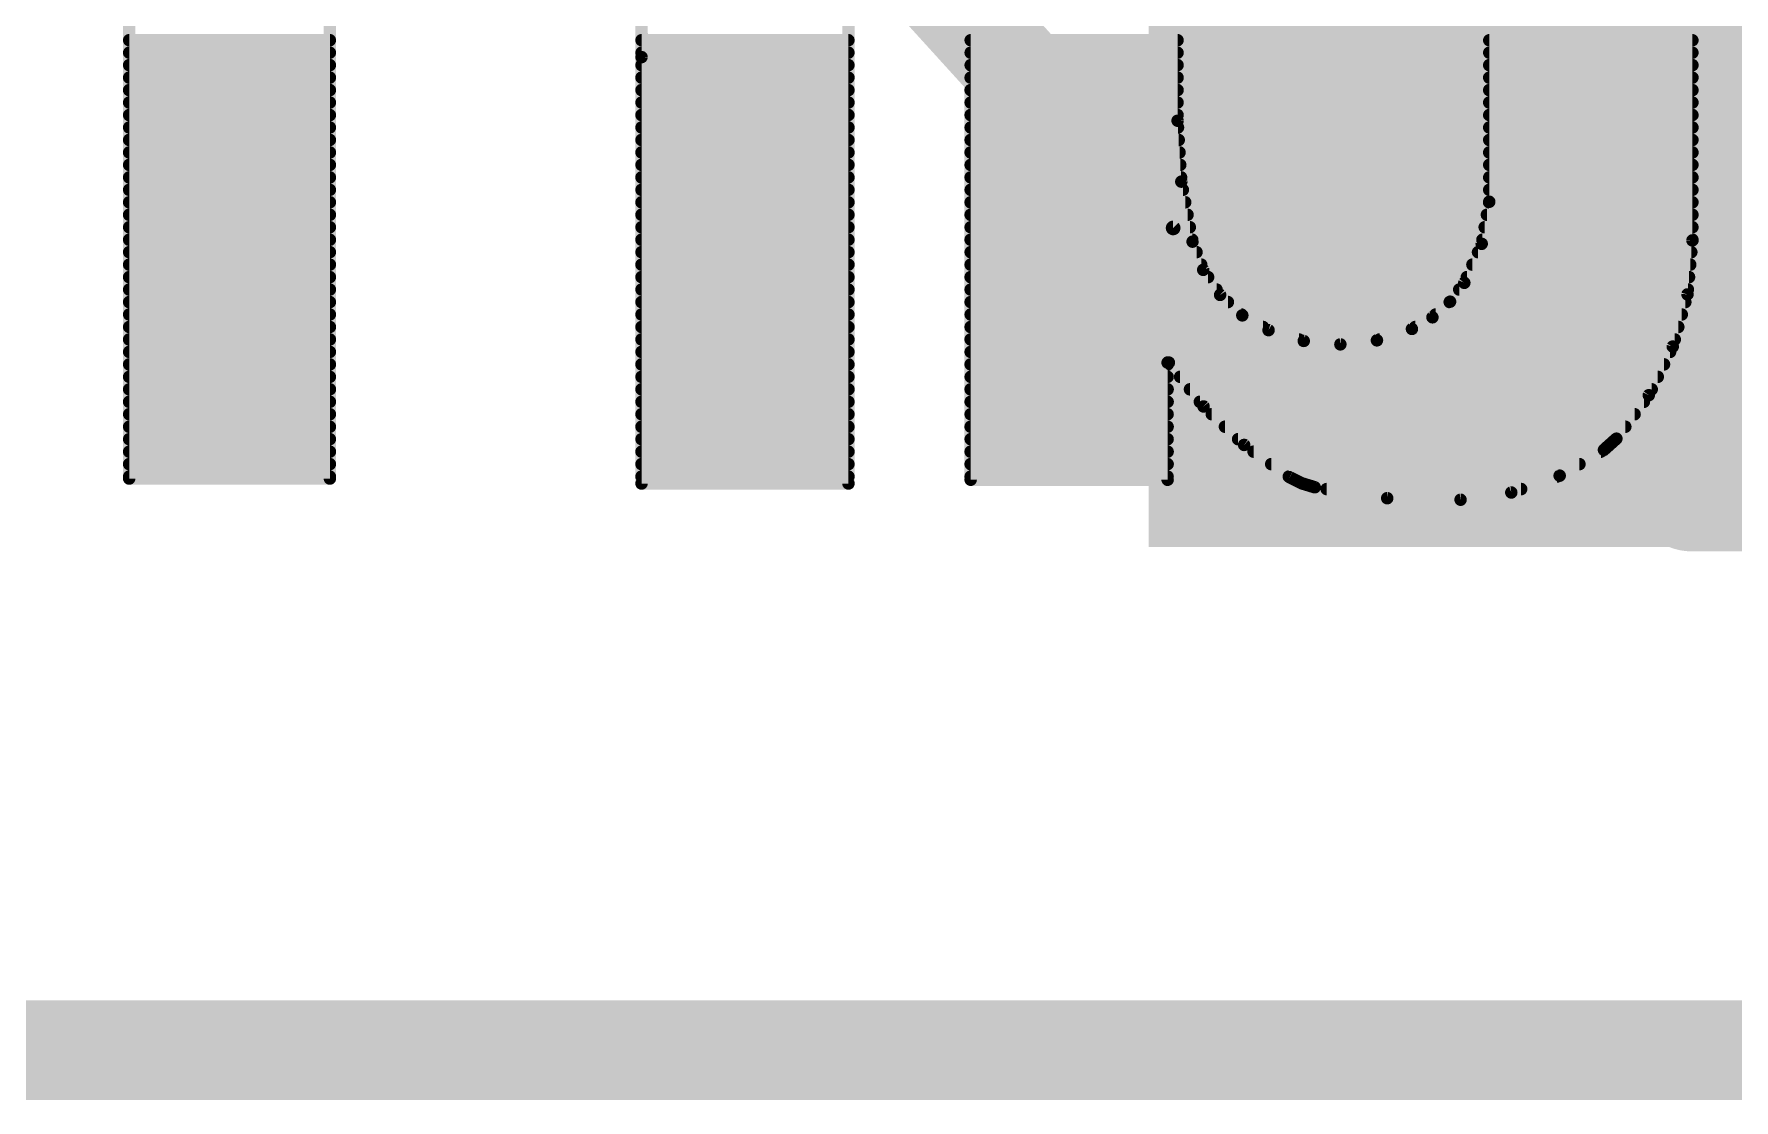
# Model space of a CAD drawing. Extents: x -0.1 to 26.8, y -8.9 to 12.8.
# Drawn here: x 6.985 to 10.449, y -0.102 to 2.07 of the extents above; entities that cross this region are included whole.
import ezdxf

# ---------------------------------------------------------------- set-up
doc = ezdxf.new("R2010")
doc.units = 0
for name, color, linetype in [('1', 12, 'CONTINUOUS'), ('16', 132, 'CONTINUOUS'), ('20', 53, 'CONTINUOUS'), ('21', 41, 'CONTINUOUS'), ('22', 40, 'CONTINUOUS'), ('51', 53, 'CONTINUOUS')]:
    doc.layers.add(name, color=color, linetype=linetype)

# ---------------------------------------------------------------- blocks, each defined once
blk = doc.blocks.new('RECT')
blk.add_solid([(-0.5, -0.5), (0.5, -0.5), (-0.5, 0.5), (0.5, 0.5)])

msp = doc.modelspace()

# ---------------------------------------------------------------- linework, layer by layer
at = {"layer": '1', "const_width": 0.254}
for points in [[(10.3632, 2.2352), (10.3632, 1.143)], [(10.3632, 1.143), (11.7602, 1.143)]]:
    msp.add_lwpolyline(points, dxfattribs=at)
at = {"layer": '1', "const_width": 0.127}
for points in [[(10.3632, 1.2065, 1), (10.3632, 1.0795)], [(10.2997, 1.143, 1), (10.4267, 1.143)]]:
    msp.add_lwpolyline(points, format="xyb", dxfattribs=at)
at = {"layer": '16', "const_width": 0.2032}
msp.add_lwpolyline([(0, 0), (26.67, 0)], dxfattribs=at)
at = {"layer": '20', "const_width": 0.2032}
msp.add_lwpolyline([(0, 0), (26.67, 0)], dxfattribs=at)
at = {"layer": '21', "const_width": 0.2032}
msp.add_lwpolyline([(8.5321, 2.4967), (9.006, 1.975)], dxfattribs=at)
at = {"layer": '21', "const_width": 0.1016}
msp.add_lwpolyline([(8.9684, 1.9408, 1), (9.0436, 2.0092)], format="xyb", dxfattribs=at)
at = {"layer": '22', "const_width": 0.0254}
for points in [[(8.6444, 1.1543), (8.6444, 2.7265)], [(8.6444, 1.1543), (8.6444, 2.7265)], [(8.8934, 1.1619), (8.8934, 2.724)], [(9.315, 2.724), (9.315, 1.8934)], [(9.95, 1.7283), (9.95, 2.7291)], [(10.364, 2.7291), (10.364, 1.6496)], [(7.1789, 2.2185), (7.1789, 1.1644)], [(7.1789, 2.2185), (7.1789, 1.1644)], [(7.5878, 1.1644), (7.5878, 2.1296)], [(7.5878, 1.1644), (7.5878, 2.1296)], [(8.2228, 2.0915), (8.2228, 1.1543)], [(7.1789, 2.0574), (7.5878, 2.0574)], [(7.1789, 2.032), (7.5878, 2.032)], [(8.2228, 2.0574), (8.6444, 2.0574)], [(8.2228, 2.032), (8.6444, 2.032)], [(8.8934, 2.0574), (9.315, 2.0574)], [(8.8934, 2.032), (9.315, 2.032)], [(9.95, 2.0574), (10.364, 2.0574)], [(9.95, 2.032), (10.364, 2.032)], [(7.1789, 2.0066), (7.5878, 2.0066)], [(8.2228, 2.023), (8.2228, 1.1543)], [(8.2228, 2.0066), (8.6444, 2.0066)], [(8.8934, 2.0066), (9.315, 2.0066)], [(9.95, 2.0066), (10.364, 2.0066)], [(7.1789, 1.9812), (7.5878, 1.9812)], [(8.2228, 1.9812), (8.6444, 1.9812)], [(8.8934, 1.9812), (9.315, 1.9812)], [(9.95, 1.9812), (10.364, 1.9812)], [(7.1789, 1.9558), (7.5878, 1.9558)], [(7.1789, 1.9304), (7.5878, 1.9304)], [(8.2228, 1.9558), (8.6444, 1.9558)], [(8.2228, 1.9304), (8.6444, 1.9304)], [(8.8934, 1.9558), (9.315, 1.9558)], [(8.8934, 1.9304), (9.315, 1.9304)], [(9.95, 1.9558), (10.364, 1.9558)], [(9.95, 1.9304), (10.364, 1.9304)], [(7.1789, 1.905), (7.5878, 1.905)], [(8.2228, 1.905), (8.6444, 1.905)], [(8.8934, 1.905), (9.315, 1.905)], [(9.315, 1.8934), (9.3227, 1.7693)], [(9.95, 1.905), (10.364, 1.905)], [(7.1789, 1.8796), (7.5878, 1.8796)], [(8.2228, 1.8796), (8.6444, 1.8796)], [(8.8934, 1.8796), (9.3159, 1.8796)], [(9.95, 1.8796), (10.364, 1.8796)], [(7.1789, 1.8542), (7.5878, 1.8542)], [(7.1789, 1.8288), (7.5878, 1.8288)], [(8.2228, 1.8542), (8.6444, 1.8542)], [(8.2228, 1.8288), (8.6444, 1.8288)], [(8.8934, 1.8542), (9.3174, 1.8542)], [(8.8934, 1.8288), (9.319, 1.8288)], [(9.95, 1.8542), (10.364, 1.8542)], [(9.95, 1.8288), (10.364, 1.8288)], [(7.1789, 1.8034), (7.5878, 1.8034)], [(8.2228, 1.8034), (8.6444, 1.8034)], [(8.8934, 1.8034), (9.3205, 1.8034)], [(9.95, 1.8034), (10.364, 1.8034)], [(7.1789, 1.778), (7.5878, 1.778)], [(8.2228, 1.778), (8.6444, 1.778)], [(8.8934, 1.778), (9.3221, 1.778)], [(9.3227, 1.7693), (9.3455, 1.647)], [(9.95, 1.778), (10.364, 1.778)], [(7.1789, 1.7526), (7.5878, 1.7526)], [(7.1789, 1.7272), (7.5878, 1.7272)], [(8.2228, 1.7526), (8.6444, 1.7526)], [(8.2228, 1.7272), (8.6444, 1.7272)], [(8.8934, 1.7526), (9.3258, 1.7526)], [(8.8934, 1.7272), (9.3305, 1.7272)], [(9.9347, 1.6426), (9.95, 1.7283)], [(9.9498, 1.7272), (10.364, 1.7272)], [(9.95, 1.7526), (10.364, 1.7526)], [(7.1789, 1.7018), (7.5878, 1.7018)], [(8.2228, 1.7018), (8.6444, 1.7018)], [(8.8934, 1.7018), (9.3353, 1.7018)], [(9.9453, 1.7018), (10.364, 1.7018)], [(7.1789, 1.6764), (7.5878, 1.6764)], [(7.1789, 1.651), (7.5878, 1.651)], [(8.2228, 1.6764), (8.6444, 1.6764)], [(8.2228, 1.651), (8.6444, 1.651)], [(8.8934, 1.6764), (9.34, 1.6764)], [(8.8934, 1.651), (9.3448, 1.651)], [(9.9362, 1.651), (10.364, 1.651)], [(9.9407, 1.6764), (10.364, 1.6764)], [(7.1789, 1.6256), (7.5878, 1.6256)], [(8.2228, 1.6256), (8.6444, 1.6256)], [(8.8934, 1.6256), (9.3536, 1.6256)], [(9.3455, 1.647), (9.3673, 1.5895)], [(9.8992, 1.5632), (9.9347, 1.6426)], [(9.9271, 1.6256), (10.3618, 1.6256)], [(10.364, 1.6496), (10.3539, 1.5396)], [(7.1789, 1.6002), (7.5878, 1.6002)], [(8.2228, 1.6002), (8.6444, 1.6002)], [(8.8934, 1.6002), (9.3632, 1.6002)], [(9.3673, 1.5895), (9.4017, 1.5386)], [(9.9157, 1.6002), (10.3595, 1.6002)], [(7.1789, 1.5748), (7.5878, 1.5748)], [(7.1789, 1.5494), (7.5878, 1.5494)], [(8.2228, 1.5748), (8.6444, 1.5748)], [(8.2228, 1.5494), (8.6444, 1.5494)], [(8.8934, 1.5748), (9.3772, 1.5748)], [(8.8934, 1.5494), (9.3944, 1.5494)], [(9.8703, 1.5248), (9.8992, 1.5632)], [(9.8888, 1.5494), (10.3548, 1.5494)], [(9.9044, 1.5748), (10.3571, 1.5748)], [(7.1789, 1.524), (7.5878, 1.524)], [(8.2228, 1.524), (8.6444, 1.524)], [(8.8934, 1.524), (9.4175, 1.524)], [(9.4017, 1.5386), (9.4469, 1.4969)], [(9.8343, 1.493), (9.8703, 1.5248)], [(9.8695, 1.524), (10.3495, 1.524)], [(10.3539, 1.5396), (10.3239, 1.4333)], [(7.1789, 1.4986), (7.5878, 1.4986)], [(8.2228, 1.4986), (8.6444, 1.4986)], [(8.8934, 1.4986), (9.445, 1.4986)], [(9.4469, 1.4969), (9.5004, 1.4667)], [(9.7925, 1.4692), (9.8343, 1.493)], [(9.8407, 1.4986), (10.3423, 1.4986)], [(7.1789, 1.4732), (7.5878, 1.4732)], [(7.1789, 1.4478), (7.5878, 1.4478)], [(8.2228, 1.4732), (8.6444, 1.4732)], [(8.2228, 1.4478), (8.6444, 1.4478)], [(8.8934, 1.4732), (9.4889, 1.4732)], [(8.8934, 1.4478), (9.5622, 1.4478)], [(9.5004, 1.4667), (9.5721, 1.4448)], [(9.5721, 1.4448), (9.6467, 1.4378)], [(9.6467, 1.4378), (9.7212, 1.4461)], [(9.7212, 1.4461), (9.7925, 1.4692)], [(9.7266, 1.4478), (10.328, 1.4478)], [(9.7995, 1.4732), (10.3352, 1.4732)], [(7.1789, 1.4224), (7.5878, 1.4224)], [(8.2228, 1.4224), (8.6444, 1.4224)], [(8.8934, 1.4224), (10.3186, 1.4224)], [(10.3239, 1.4333), (10.2751, 1.3342)], [(7.1789, 1.397), (7.5878, 1.397)], [(8.2228, 1.397), (8.6444, 1.397)], [(8.8934, 1.397), (9.2947, 1.397)], [(9.2972, 1.4007), (9.2947, 1.4007)], [(9.2947, 1.4007), (9.2947, 1.1619)], [(9.3679, 1.3113), (9.2972, 1.4007)], [(9.3001, 1.397), (10.3061, 1.397)], [(7.1789, 1.3716), (7.5878, 1.3716)], [(7.1789, 1.3462), (7.5878, 1.3462)], [(8.2228, 1.3716), (8.6444, 1.3716)], [(8.2228, 1.3462), (8.6444, 1.3462)], [(8.8934, 1.3716), (9.2947, 1.3716)], [(8.8934, 1.3462), (9.2947, 1.3462)], [(9.3202, 1.3716), (10.2935, 1.3716)], [(9.3403, 1.3462), (10.281, 1.3462)], [(7.1789, 1.3208), (7.5878, 1.3208)], [(8.2228, 1.3208), (8.6444, 1.3208)], [(8.8934, 1.3208), (9.2947, 1.3208)], [(9.3604, 1.3208), (10.2651, 1.3208)], [(9.4506, 1.2329), (9.3679, 1.3113)], [(10.2751, 1.3342), (10.2091, 1.2457)], [(7.1789, 1.2954), (7.5878, 1.2954)], [(7.1789, 1.27), (7.5878, 1.27)], [(8.2228, 1.2954), (8.6444, 1.2954)], [(8.2228, 1.27), (8.6444, 1.27)], [(8.8934, 1.2954), (9.2947, 1.2954)], [(8.8934, 1.27), (9.2947, 1.27)], [(9.3847, 1.2954), (10.2462, 1.2954)], [(9.4115, 1.27), (10.2272, 1.27)], [(7.1789, 1.2446), (7.5878, 1.2446)], [(8.2228, 1.2446), (8.6444, 1.2446)], [(8.8934, 1.2446), (9.2947, 1.2446)], [(9.4383, 1.2446), (10.2079, 1.2446)], [(10.2091, 1.2457), (10.1837, 1.2229)], [(7.1789, 1.2192), (7.5878, 1.2192)], [(8.2228, 1.2192), (8.6444, 1.2192)], [(8.8934, 1.2192), (9.2947, 1.2192)], [(9.5436, 1.167), (9.4506, 1.2329)], [(9.4699, 1.2192), (10.1774, 1.2192)], [(10.1837, 1.2229), (10.0935, 1.1703)], [(7.1789, 1.1938), (7.5878, 1.1938)], [(7.1789, 1.1684), (7.5878, 1.1684)], [(8.2228, 1.1938), (8.6444, 1.1938)], [(8.2228, 1.1684), (8.6444, 1.1684)], [(8.8934, 1.1938), (9.2947, 1.1938)], [(8.8934, 1.1684), (9.2947, 1.1684)], [(9.5058, 1.1938), (10.1338, 1.1938)], [(9.5416, 1.1684), (10.088, 1.1684)], [(9.5682, 1.1547), (9.5436, 1.167)], [(10.0935, 1.1703), (9.9949, 1.136)], [(7.1789, 1.1644), (7.5878, 1.1644)], [(7.1789, 1.1644), (7.5878, 1.1644)], [(8.2228, 1.1543), (8.6444, 1.1543)], [(8.2228, 1.1543), (8.6444, 1.1543)], [(9.2947, 1.1619), (8.8934, 1.1619)], [(9.5944, 1.1467), (9.5682, 1.1547)], [(9.7422, 1.1243), (9.5944, 1.1467)], [(9.6188, 1.143), (10.015, 1.143)], [(9.9949, 1.136), (9.8916, 1.1213)], [(9.8916, 1.1213), (9.7422, 1.1243)]]:
    msp.add_lwpolyline(points, dxfattribs=at)
at = {"layer": '22'}
for points, const_width in [([(8.2228, 2.023, 0.0064), (8.2228, 2.0915)], 0.0254), ([(7.1789, 2.0637, 1), (7.1789, 2.0511)], 0.0127), ([(7.1789, 2.0383, 1), (7.1789, 2.0257)], 0.0127), ([(7.5878, 2.0511, 1), (7.5878, 2.0637)], 0.0127), ([(7.5878, 2.0257, 1), (7.5878, 2.0383)], 0.0127), ([(8.2228, 2.0637, 1), (8.2228, 2.0511)], 0.0127), ([(8.2228, 2.0383, 1), (8.2228, 2.0257)], 0.0127), ([(8.6444, 2.0511, 1), (8.6444, 2.0637)], 0.0127), ([(8.6444, 2.0257, 1), (8.6444, 2.0383)], 0.0127), ([(8.8934, 2.0637, 1), (8.8934, 2.0511)], 0.0127), ([(8.8934, 2.0383, 1), (8.8934, 2.0257)], 0.0127), ([(9.315, 2.0511, 1), (9.315, 2.0637)], 0.0127), ([(9.315, 2.0257, 1), (9.315, 2.0383)], 0.0127), ([(9.95, 2.0637, 1), (9.95, 2.0511)], 0.0127), ([(9.95, 2.0383, 1), (9.95, 2.0257)], 0.0127), ([(10.364, 2.0511, 1), (10.364, 2.0637)], 0.0127), ([(10.364, 2.0257, 1), (10.364, 2.0383)], 0.0127), ([(7.1789, 2.013, 1), (7.1789, 2.0003)], 0.0127), ([(7.5878, 2.0003, 1), (7.5878, 2.013)], 0.0127), ([(8.2165, 2.0231, 1), (8.2291, 2.0229)], 0.0127), ([(8.2228, 2.013, 1), (8.2228, 2.0003)], 0.0127), ([(8.2292, 2.023, 1), (8.2165, 2.023)], 0.0127), ([(8.6444, 2.0003, 1), (8.6444, 2.013)], 0.0127), ([(8.8934, 2.013, 1), (8.8934, 2.0003)], 0.0127), ([(9.315, 2.0003, 1), (9.315, 2.013)], 0.0127), ([(9.95, 2.013, 1), (9.95, 2.0003)], 0.0127), ([(10.364, 2.0003, 1), (10.364, 2.013)], 0.0127), ([(7.1789, 1.9876, 1), (7.1789, 1.9748)], 0.0127), ([(7.5878, 1.9748, 1), (7.5878, 1.9876)], 0.0127), ([(8.2228, 1.9876, 1), (8.2228, 1.9748)], 0.0127), ([(8.6444, 1.9748, 1), (8.6444, 1.9876)], 0.0127), ([(8.8934, 1.9876, 1), (8.8934, 1.9748)], 0.0127), ([(9.315, 1.9748, 1), (9.315, 1.9876)], 0.0127), ([(9.95, 1.9876, 1), (9.95, 1.9748)], 0.0127), ([(10.364, 1.9748, 1), (10.364, 1.9876)], 0.0127), ([(7.1789, 1.9622, 1), (7.1789, 1.9494)], 0.0127), ([(7.1789, 1.9368, 1), (7.1789, 1.9241)], 0.0127), ([(7.5878, 1.9494, 1), (7.5878, 1.9622)], 0.0127), ([(7.5878, 1.9241, 1), (7.5878, 1.9368)], 0.0127), ([(8.2228, 1.9622, 1), (8.2228, 1.9494)], 0.0127), ([(8.2228, 1.9368, 1), (8.2228, 1.9241)], 0.0127), ([(8.6444, 1.9494, 1), (8.6444, 1.9622)], 0.0127), ([(8.6444, 1.9241, 1), (8.6444, 1.9368)], 0.0127), ([(8.8934, 1.9622, 1), (8.8934, 1.9494)], 0.0127), ([(8.8934, 1.9368, 1), (8.8934, 1.9241)], 0.0127), ([(9.315, 1.9494, 1), (9.315, 1.9622)], 0.0127), ([(9.315, 1.9241, 1), (9.315, 1.9368)], 0.0127), ([(9.95, 1.9622, 1), (9.95, 1.9494)], 0.0127), ([(9.95, 1.9368, 1), (9.95, 1.9241)], 0.0127), ([(10.364, 1.9494, 1), (10.364, 1.9622)], 0.0127), ([(10.364, 1.9241, 1), (10.364, 1.9368)], 0.0127), ([(7.1789, 1.9114, 1), (7.1789, 1.8986)], 0.0127), ([(7.5878, 1.8986, 1), (7.5878, 1.9114)], 0.0127), ([(8.2228, 1.9114, 1), (8.2228, 1.8986)], 0.0127), ([(8.6444, 1.8986, 1), (8.6444, 1.9114)], 0.0127), ([(8.8934, 1.9114, 1), (8.8934, 1.8986)], 0.0127), ([(9.3213, 1.8938, 1), (9.3087, 1.893)], 0.0127), ([(9.315, 1.8986, 1), (9.315, 1.9114)], 0.0127), ([(9.95, 1.9114, 1), (9.95, 1.8986)], 0.0127), ([(10.364, 1.8986, 1), (10.364, 1.9114)], 0.0127), ([(7.1789, 1.886, 1), (7.1789, 1.8733)], 0.0127), ([(7.5878, 1.8733, 1), (7.5878, 1.886)], 0.0127), ([(8.2228, 1.886, 1), (8.2228, 1.8733)], 0.0127), ([(8.6444, 1.8733, 1), (8.6444, 1.886)], 0.0127), ([(8.8934, 1.886, 1), (8.8934, 1.8733)], 0.0127), ([(9.3087, 1.8934, 1), (9.3214, 1.8934)], 0.0127), ([(9.3159, 1.8733, 1), (9.3159, 1.886)], 0.0127), ([(9.95, 1.886, 1), (9.95, 1.8733)], 0.0127), ([(10.364, 1.8733, 1), (10.364, 1.886)], 0.0127), ([(7.1789, 1.8606, 1), (7.1789, 1.8478)], 0.0127), ([(7.1789, 1.8352, 1), (7.1789, 1.8224)], 0.0127), ([(7.5878, 1.8478, 1), (7.5878, 1.8606)], 0.0127), ([(7.5878, 1.8224, 1), (7.5878, 1.8352)], 0.0127), ([(8.2228, 1.8606, 1), (8.2228, 1.8478)], 0.0127), ([(8.2228, 1.8352, 1), (8.2228, 1.8224)], 0.0127), ([(8.6444, 1.8478, 1), (8.6444, 1.8606)], 0.0127), ([(8.6444, 1.8224, 1), (8.6444, 1.8352)], 0.0127), ([(8.8934, 1.8606, 1), (8.8934, 1.8478)], 0.0127), ([(8.8934, 1.8352, 1), (8.8934, 1.8224)], 0.0127), ([(9.3174, 1.8478, 1), (9.3174, 1.8606)], 0.0127), ([(9.319, 1.8224, 1), (9.319, 1.8352)], 0.0127), ([(9.95, 1.8606, 1), (9.95, 1.8478)], 0.0127), ([(9.95, 1.8352, 1), (9.95, 1.8224)], 0.0127), ([(10.364, 1.8478, 1), (10.364, 1.8606)], 0.0127), ([(10.364, 1.8224, 1), (10.364, 1.8352)], 0.0127), ([(7.1789, 1.8098, 1), (7.1789, 1.7971)], 0.0127), ([(7.5878, 1.7971, 1), (7.5878, 1.8098)], 0.0127), ([(8.2228, 1.8098, 1), (8.2228, 1.7971)], 0.0127), ([(8.6444, 1.7971, 1), (8.6444, 1.8098)], 0.0127), ([(8.8934, 1.8098, 1), (8.8934, 1.7971)], 0.0127), ([(9.3205, 1.7971, 1), (9.3205, 1.8098)], 0.0127), ([(9.95, 1.8098, 1), (9.95, 1.7971)], 0.0127), ([(10.364, 1.7971, 1), (10.364, 1.8098)], 0.0127), ([(7.1789, 1.7844, 1), (7.1789, 1.7716)], 0.0127), ([(7.5878, 1.7716, 1), (7.5878, 1.7844)], 0.0127), ([(8.2228, 1.7844, 1), (8.2228, 1.7716)], 0.0127), ([(8.6444, 1.7716, 1), (8.6444, 1.7844)], 0.0127), ([(8.8934, 1.7844, 1), (8.8934, 1.7716)], 0.0127), ([(9.3289, 1.7704, 1), (9.3164, 1.7681)], 0.0127), ([(9.3163, 1.7689, 1), (9.329, 1.7697)], 0.0127), ([(9.3221, 1.7716, 1), (9.3221, 1.7844)], 0.0127), ([(9.95, 1.7844, 1), (9.95, 1.7716)], 0.0127), ([(10.364, 1.7716, 1), (10.364, 1.7844)], 0.0127), ([(7.1789, 1.7336, 1), (7.1789, 1.7208)], 0.0127), ([(7.1789, 1.759, 1), (7.1789, 1.7463)], 0.0127), ([(7.5878, 1.7463, 1), (7.5878, 1.759)], 0.0127), ([(7.5878, 1.7208, 1), (7.5878, 1.7336)], 0.0127), ([(8.2228, 1.759, 1), (8.2228, 1.7463)], 0.0127), ([(8.2228, 1.7336, 1), (8.2228, 1.7208)], 0.0127), ([(8.6444, 1.7463, 1), (8.6444, 1.759)], 0.0127), ([(8.6444, 1.7208, 1), (8.6444, 1.7336)], 0.0127), ([(8.8934, 1.759, 1), (8.8934, 1.7463)], 0.0127), ([(8.8934, 1.7336, 1), (8.8934, 1.7208)], 0.0127), ([(9.3258, 1.7463, 1), (9.3258, 1.759)], 0.0127), ([(9.3305, 1.7208, 1), (9.3305, 1.7336)], 0.0127), ([(9.9498, 1.7336, 1), (9.9498, 1.7208)], 0.0127), ([(9.95, 1.759, 1), (9.95, 1.7463)], 0.0127), ([(9.9563, 1.7272, 1), (9.9437, 1.7294)], 0.0127), ([(9.9437, 1.7283, 1), (9.9564, 1.7283)], 0.0127), ([(10.364, 1.7463, 1), (10.364, 1.759)], 0.0127), ([(10.364, 1.7208, 1), (10.364, 1.7336)], 0.0127), ([(7.1789, 1.7082, 1), (7.1789, 1.6954)], 0.0127), ([(7.5878, 1.6954, 1), (7.5878, 1.7082)], 0.0127), ([(8.2228, 1.7082, 1), (8.2228, 1.6954)], 0.0127), ([(8.6444, 1.6954, 1), (8.6444, 1.7082)], 0.0127), ([(8.8934, 1.7082, 1), (8.8934, 1.6954)], 0.0127), ([(9.3353, 1.6954, 1), (9.3353, 1.7082)], 0.0127), ([(9.9453, 1.7082, 1), (9.9453, 1.6954)], 0.0127), ([(10.364, 1.6954, 1), (10.364, 1.7082)], 0.0127), ([(7.1789, 1.6574, 1), (7.1789, 1.6446)], 0.0127), ([(7.1789, 1.6828, 1), (7.1789, 1.6701)], 0.0127), ([(7.5878, 1.6701, 1), (7.5878, 1.6828)], 0.0127), ([(7.5878, 1.6446, 1), (7.5878, 1.6574)], 0.0127), ([(8.2228, 1.6828, 1), (8.2228, 1.6701)], 0.0127), ([(8.2228, 1.6574, 1), (8.2228, 1.6446)], 0.0127), ([(8.6444, 1.6701, 1), (8.6444, 1.6828)], 0.0127), ([(8.6444, 1.6446, 1), (8.6444, 1.6574)], 0.0127), ([(8.8934, 1.6828, 1), (8.8934, 1.6701)], 0.0127), ([(8.8934, 1.6574, 1), (8.8934, 1.6446)], 0.0127), ([(9.34, 1.6701, 1), (9.34, 1.6828)], 0.0127), ([(9.3448, 1.6446, 1), (9.3448, 1.6574)], 0.0127), ([(9.9362, 1.6574, 1), (9.9362, 1.6446)], 0.0127), ([(9.9407, 1.6828, 1), (9.9407, 1.6701)], 0.0127), ([(10.364, 1.6701, 1), (10.364, 1.6828)], 0.0127), ([(10.364, 1.6446, 1), (10.364, 1.6574)], 0.0127), ([(7.1789, 1.632, 1), (7.1789, 1.6193)], 0.0127), ([(7.5878, 1.6193, 1), (7.5878, 1.632)], 0.0127), ([(8.2228, 1.632, 1), (8.2228, 1.6193)], 0.0127), ([(8.6444, 1.6193, 1), (8.6444, 1.632)], 0.0127), ([(8.8934, 1.632, 1), (8.8934, 1.6193)], 0.0127), ([(9.3514, 1.6493, 1), (9.3396, 1.6447)], 0.0127), ([(9.3393, 1.6458, 1), (9.3517, 1.6482)], 0.0127), ([(9.3536, 1.6193, 1), (9.3536, 1.632)], 0.0127), ([(9.9271, 1.632, 1), (9.9271, 1.6193)], 0.0127), ([(9.9284, 1.6438, 1), (9.9409, 1.6415)], 0.0127), ([(9.9405, 1.6401, 1), (9.9289, 1.6452)], 0.0127), ([(10.3577, 1.6496, 1), (10.3704, 1.6496)], 0.0127), ([(10.3703, 1.649, 1), (10.3577, 1.6502)], 0.0127), ([(10.3618, 1.6193, 1), (10.3618, 1.632)], 0.0127), ([(7.1789, 1.6066, 1), (7.1789, 1.5938)], 0.0127), ([(7.5878, 1.5938, 1), (7.5878, 1.6066)], 0.0127), ([(8.2228, 1.6066, 1), (8.2228, 1.5938)], 0.0127), ([(8.6444, 1.5938, 1), (8.6444, 1.6066)], 0.0127), ([(8.8934, 1.6066, 1), (8.8934, 1.5938)], 0.0127), ([(9.3726, 1.5931, 1), (9.362, 1.586)], 0.0127), ([(9.3614, 1.5873, 1), (9.3732, 1.5918)], 0.0127), ([(9.3632, 1.5938, 1), (9.3632, 1.6066)], 0.0127), ([(9.9157, 1.6066, 1), (9.9157, 1.5938)], 0.0127), ([(10.3595, 1.5938, 1), (10.3595, 1.6066)], 0.0127), ([(7.1789, 1.5812, 1), (7.1789, 1.5684)], 0.0127), ([(7.1789, 1.5558, 1), (7.1789, 1.5431)], 0.0127), ([(7.5878, 1.5684, 1), (7.5878, 1.5812)], 0.0127), ([(7.5878, 1.5431, 1), (7.5878, 1.5558)], 0.0127), ([(8.2228, 1.5812, 1), (8.2228, 1.5684)], 0.0127), ([(8.2228, 1.5558, 1), (8.2228, 1.5431)], 0.0127), ([(8.6444, 1.5684, 1), (8.6444, 1.5812)], 0.0127), ([(8.6444, 1.5431, 1), (8.6444, 1.5558)], 0.0127), ([(8.8934, 1.5812, 1), (8.8934, 1.5684)], 0.0127), ([(8.8934, 1.5558, 1), (8.8934, 1.5431)], 0.0127), ([(9.3772, 1.5684, 1), (9.3772, 1.5812)], 0.0127), ([(9.3944, 1.5431, 1), (9.3944, 1.5558)], 0.0127), ([(9.8888, 1.5558, 1), (9.8888, 1.5431)], 0.0127), ([(9.8934, 1.5658, 1), (9.905, 1.5606)], 0.0127), ([(9.9043, 1.5594, 1), (9.8941, 1.567)], 0.0127), ([(9.9044, 1.5812, 1), (9.9044, 1.5684)], 0.0127), ([(10.3548, 1.5431, 1), (10.3548, 1.5558)], 0.0127), ([(10.3571, 1.5684, 1), (10.3571, 1.5812)], 0.0127), ([(7.1789, 1.5304, 1), (7.1789, 1.5176)], 0.0127), ([(7.5878, 1.5176, 1), (7.5878, 1.5304)], 0.0127), ([(8.2228, 1.5304, 1), (8.2228, 1.5176)], 0.0127), ([(8.6444, 1.5176, 1), (8.6444, 1.5304)], 0.0127), ([(8.8934, 1.5304, 1), (8.8934, 1.5176)], 0.0127), ([(9.406, 1.5433, 1), (9.3974, 1.5339)], 0.0127), ([(9.3964, 1.535, 1), (9.407, 1.5421)], 0.0127), ([(9.4175, 1.5176, 1), (9.4175, 1.5304)], 0.0127), ([(9.8695, 1.5304, 1), (9.8695, 1.5176)], 0.0127), ([(9.8653, 1.5286, 1), (9.8754, 1.5209)], 0.0127), ([(9.8745, 1.52, 1), (9.8661, 1.5295)], 0.0127), ([(10.3476, 1.5402, 1), (10.3602, 1.539)], 0.0127), ([(10.36, 1.5379, 1), (10.3478, 1.5413)], 0.0127), ([(10.3495, 1.5176, 1), (10.3495, 1.5304)], 0.0127), ([(7.1789, 1.505, 1), (7.1789, 1.4923)], 0.0127), ([(7.5878, 1.4923, 1), (7.5878, 1.505)], 0.0127), ([(8.2228, 1.505, 1), (8.2228, 1.4923)], 0.0127), ([(8.6444, 1.4923, 1), (8.6444, 1.505)], 0.0127), ([(8.8934, 1.505, 1), (8.8934, 1.4923)], 0.0127), ([(9.45, 1.5024, 1), (9.4437, 1.4914)], 0.0127), ([(9.4426, 1.4922, 1), (9.4512, 1.5016)], 0.0127), ([(9.445, 1.4923, 1), (9.445, 1.505)], 0.0127), ([(9.8301, 1.4977, 1), (9.8385, 1.4882)], 0.0127), ([(9.8374, 1.4875, 1), (9.8311, 1.4985)], 0.0127), ([(9.8407, 1.505, 1), (9.8407, 1.4923)], 0.0127), ([(10.3423, 1.4923, 1), (10.3423, 1.505)], 0.0127), ([(7.1789, 1.4796, 1), (7.1789, 1.4668)], 0.0127), ([(7.1789, 1.4542, 1), (7.1789, 1.4414)], 0.0127), ([(7.5878, 1.4668, 1), (7.5878, 1.4796)], 0.0127), ([(7.5878, 1.4414, 1), (7.5878, 1.4542)], 0.0127), ([(8.2228, 1.4796, 1), (8.2228, 1.4668)], 0.0127), ([(8.2228, 1.4542, 1), (8.2228, 1.4414)], 0.0127), ([(8.6444, 1.4668, 1), (8.6444, 1.4796)], 0.0127), ([(8.6444, 1.4414, 1), (8.6444, 1.4542)], 0.0127), ([(8.8934, 1.4796, 1), (8.8934, 1.4668)], 0.0127), ([(8.8934, 1.4542, 1), (8.8934, 1.4414)], 0.0127), ([(9.4889, 1.4668, 1), (9.4889, 1.4796)], 0.0127), ([(9.5023, 1.4728, 1), (9.4985, 1.4606)], 0.0127), ([(9.4973, 1.4612, 1), (9.5035, 1.4722)], 0.0127), ([(9.5622, 1.4414, 1), (9.5622, 1.4542)], 0.0127), ([(9.5727, 1.4511, 1), (9.5715, 1.4385)], 0.0127), ([(9.5702, 1.4387, 1), (9.5739, 1.4509)], 0.0127), ([(9.7192, 1.4521, 1), (9.7232, 1.44)], 0.0127), ([(9.7266, 1.4542, 1), (9.7266, 1.4414)], 0.0127), ([(9.7219, 1.4397, 1), (9.7205, 1.4524)], 0.0127), ([(9.7894, 1.4747, 1), (9.7956, 1.4637)], 0.0127), ([(9.7945, 1.4632, 1), (9.7905, 1.4752)], 0.0127), ([(9.7995, 1.4796, 1), (9.7995, 1.4668)], 0.0127), ([(10.328, 1.4414, 1), (10.328, 1.4542)], 0.0127), ([(10.3352, 1.4668, 1), (10.3352, 1.4796)], 0.0127), ([(7.1789, 1.4288, 1), (7.1789, 1.4161)], 0.0127), ([(7.5878, 1.4161, 1), (7.5878, 1.4288)], 0.0127), ([(8.2228, 1.4288, 1), (8.2228, 1.4161)], 0.0127), ([(8.6444, 1.4161, 1), (8.6444, 1.4288)], 0.0127), ([(8.8934, 1.4288, 1), (8.8934, 1.4161)], 0.0127), ([(9.646, 1.4441, 1), (9.6474, 1.4315)], 0.0127), ([(9.6461, 1.4315, 1), (9.6473, 1.4441)], 0.0127), ([(10.3178, 1.435, 1), (10.3301, 1.4316)], 0.0127), ([(10.3296, 1.4305, 1), (10.3182, 1.4361)], 0.0127), ([(10.3186, 1.4161, 1), (10.3186, 1.4288)], 0.0127), ([(7.1789, 1.4034, 1), (7.1789, 1.3906)], 0.0127), ([(7.5878, 1.3906, 1), (7.5878, 1.4034)], 0.0127), ([(8.2228, 1.4034, 1), (8.2228, 1.3906)], 0.0127), ([(8.6444, 1.3906, 1), (8.6444, 1.4034)], 0.0127), ([(8.8934, 1.4034, 1), (8.8934, 1.3906)], 0.0127), ([(9.2947, 1.4071, 1), (9.2947, 1.3943)], 0.0127), ([(9.3011, 1.4007, 1), (9.2884, 1.4007)], 0.0127), ([(9.3022, 1.4046, 1), (9.2922, 1.3968)], 0.0127), ([(9.3001, 1.4034, 1), (9.3001, 1.3906)], 0.0127), ([(9.2947, 1.3906, 1), (9.2947, 1.4034)], 0.0127), ([(9.2972, 1.3943, 1), (9.2972, 1.4071)], 0.0127), ([(10.3061, 1.3906, 1), (10.3061, 1.4034)], 0.0127), ([(7.1789, 1.3526, 1), (7.1789, 1.3398)], 0.0127), ([(7.1789, 1.378, 1), (7.1789, 1.3653)], 0.0127), ([(7.5878, 1.3653, 1), (7.5878, 1.378)], 0.0127), ([(7.5878, 1.3398, 1), (7.5878, 1.3526)], 0.0127), ([(8.2228, 1.378, 1), (8.2228, 1.3653)], 0.0127), ([(8.2228, 1.3526, 1), (8.2228, 1.3398)], 0.0127), ([(8.6444, 1.3653, 1), (8.6444, 1.378)], 0.0127), ([(8.6444, 1.3398, 1), (8.6444, 1.3526)], 0.0127), ([(8.8934, 1.378, 1), (8.8934, 1.3653)], 0.0127), ([(8.8934, 1.3526, 1), (8.8934, 1.3398)], 0.0127), ([(9.2947, 1.3653, 1), (9.2947, 1.378)], 0.0127), ([(9.2947, 1.3398, 1), (9.2947, 1.3526)], 0.0127), ([(9.3202, 1.378, 1), (9.3202, 1.3653)], 0.0127), ([(9.3403, 1.3526, 1), (9.3403, 1.3398)], 0.0127), ([(10.281, 1.3398, 1), (10.281, 1.3526)], 0.0127), ([(10.2935, 1.3653, 1), (10.2935, 1.378)], 0.0127), ([(7.1789, 1.3272, 1), (7.1789, 1.3144)], 0.0127), ([(7.5878, 1.3144, 1), (7.5878, 1.3272)], 0.0127), ([(8.2228, 1.3272, 1), (8.2228, 1.3144)], 0.0127), ([(8.6444, 1.3144, 1), (8.6444, 1.3272)], 0.0127), ([(8.8934, 1.3272, 1), (8.8934, 1.3144)], 0.0127), ([(9.2947, 1.3144, 1), (9.2947, 1.3272)], 0.0127), ([(9.3604, 1.3272, 1), (9.3604, 1.3144)], 0.0127), ([(9.3723, 1.3159, 1), (9.3635, 1.3067)], 0.0127), ([(9.3629, 1.3074, 1), (9.3729, 1.3153)], 0.0127), ([(10.2651, 1.3144, 1), (10.2651, 1.3272)], 0.0127), ([(10.2694, 1.337, 1), (10.2808, 1.3314)], 0.0127), ([(10.2802, 1.3304, 1), (10.27, 1.338)], 0.0127), ([(7.1789, 1.2764, 1), (7.1789, 1.2636)], 0.0127), ([(7.1789, 1.3018, 1), (7.1789, 1.2891)], 0.0127), ([(7.5878, 1.2891, 1), (7.5878, 1.3018)], 0.0127), ([(7.5878, 1.2636, 1), (7.5878, 1.2764)], 0.0127), ([(8.2228, 1.3018, 1), (8.2228, 1.2891)], 0.0127), ([(8.2228, 1.2764, 1), (8.2228, 1.2636)], 0.0127), ([(8.6444, 1.2891, 1), (8.6444, 1.3018)], 0.0127), ([(8.6444, 1.2636, 1), (8.6444, 1.2764)], 0.0127), ([(8.8934, 1.3018, 1), (8.8934, 1.2891)], 0.0127), ([(8.8934, 1.2764, 1), (8.8934, 1.2636)], 0.0127), ([(9.2947, 1.2891, 1), (9.2947, 1.3018)], 0.0127), ([(9.2947, 1.2636, 1), (9.2947, 1.2764)], 0.0127), ([(9.3847, 1.3018, 1), (9.3847, 1.2891)], 0.0127), ([(9.4115, 1.2764, 1), (9.4115, 1.2636)], 0.0127), ([(10.2272, 1.2636, 1), (10.2272, 1.2764)], 0.0127), ([(10.2462, 1.2891, 1), (10.2462, 1.3018)], 0.0127), ([(7.1789, 1.251, 1), (7.1789, 1.2383)], 0.0127), ([(7.5878, 1.2383, 1), (7.5878, 1.251)], 0.0127), ([(8.2228, 1.251, 1), (8.2228, 1.2383)], 0.0127), ([(8.6444, 1.2383, 1), (8.6444, 1.251)], 0.0127), ([(8.8934, 1.251, 1), (8.8934, 1.2383)], 0.0127), ([(9.2947, 1.2383, 1), (9.2947, 1.251)], 0.0127), ([(9.4383, 1.251, 1), (9.4383, 1.2383)], 0.0127), ([(10.204, 1.2495, 1), (10.2142, 1.2419)], 0.0127), ([(10.2133, 1.241, 1), (10.2049, 1.2504)], 0.0127), ([(10.2079, 1.2383, 1), (10.2079, 1.251)], 0.0127), ([(7.1789, 1.2256, 1), (7.1789, 1.2128)], 0.0127), ([(7.5878, 1.2128, 1), (7.5878, 1.2256)], 0.0127), ([(8.2228, 1.2256, 1), (8.2228, 1.2128)], 0.0127), ([(8.6444, 1.2128, 1), (8.6444, 1.2256)], 0.0127), ([(8.8934, 1.2256, 1), (8.8934, 1.2128)], 0.0127), ([(9.2947, 1.2128, 1), (9.2947, 1.2256)], 0.0127), ([(9.4543, 1.2381, 1), (9.4469, 1.2277)], 0.0127), ([(9.4462, 1.2283, 1), (9.455, 1.2375)], 0.0127), ([(9.4699, 1.2256, 1), (9.4699, 1.2128)], 0.0127), ([(10.1795, 1.2276, 1), (10.1879, 1.2182)], 0.0127), ([(10.1774, 1.2128, 1), (10.1774, 1.2256)], 0.0127), ([(10.1869, 1.2174, 1), (10.1805, 1.2284)], 0.0127), ([(7.1789, 1.2002, 1), (7.1789, 1.1874)], 0.0127), ([(7.1789, 1.1748, 1), (7.1789, 1.1621)], 0.0127), ([(7.5878, 1.1874, 1), (7.5878, 1.2002)], 0.0127), ([(7.5878, 1.1621, 1), (7.5878, 1.1748)], 0.0127), ([(8.2228, 1.2002, 1), (8.2228, 1.1874)], 0.0127), ([(8.2228, 1.1748, 1), (8.2228, 1.1621)], 0.0127), ([(8.6444, 1.1874, 1), (8.6444, 1.2002)], 0.0127), ([(8.6444, 1.1621, 1), (8.6444, 1.1748)], 0.0127), ([(8.8934, 1.2002, 1), (8.8934, 1.1874)], 0.0127), ([(8.8934, 1.1748, 1), (8.8934, 1.1621)], 0.0127), ([(9.2947, 1.1874, 1), (9.2947, 1.2002)], 0.0127), ([(9.2947, 1.1621, 1), (9.2947, 1.1748)], 0.0127), ([(9.5058, 1.2002, 1), (9.5058, 1.1874)], 0.0127), ([(9.5416, 1.1748, 1), (9.5416, 1.1621)], 0.0127), ([(9.5464, 1.1727, 1), (9.5408, 1.1613)], 0.0127), ([(9.5399, 1.1618, 1), (9.5473, 1.1722)], 0.0127), ([(10.0903, 1.1758, 1), (10.0967, 1.1648)], 0.0127), ([(10.088, 1.1621, 1), (10.088, 1.1748)], 0.0127), ([(10.0956, 1.1643, 1), (10.0914, 1.1763)], 0.0127), ([(10.1338, 1.1874, 1), (10.1338, 1.2002)], 0.0127), ([(7.1789, 1.1708, 1), (7.1789, 1.1581)], 0.0127), ([(7.1789, 1.1708, 1), (7.1789, 1.1581)], 0.0127), ([(7.1726, 1.1644, 1), (7.1853, 1.1644)], 0.0127), ([(7.1726, 1.1644, 1), (7.1853, 1.1644)], 0.0127), ([(7.5815, 1.1644, 1), (7.5942, 1.1644)], 0.0127), ([(7.5815, 1.1644, 1), (7.5942, 1.1644)], 0.0127), ([(7.5878, 1.1581, 1), (7.5878, 1.1708)], 0.0127), ([(7.5878, 1.1581, 1), (7.5878, 1.1708)], 0.0127), ([(8.2228, 1.1607, 1), (8.2228, 1.148)], 0.0127), ([(8.2228, 1.1607, 1), (8.2228, 1.148)], 0.0127), ([(8.2165, 1.1543, 1), (8.2292, 1.1543)], 0.0127), ([(8.2165, 1.1543, 1), (8.2292, 1.1543)], 0.0127), ([(8.6381, 1.1543, 1), (8.6508, 1.1543)], 0.0127), ([(8.6381, 1.1543, 1), (8.6508, 1.1543)], 0.0127), ([(8.6444, 1.148, 1), (8.6444, 1.1607)], 0.0127), ([(8.6444, 1.148, 1), (8.6444, 1.1607)], 0.0127), ([(8.8934, 1.1683, 1), (8.8934, 1.1556)], 0.0127), ([(8.8871, 1.1619, 1), (8.8997, 1.1619)], 0.0127), ([(9.2884, 1.1619, 1), (9.3011, 1.1619)], 0.0127), ([(9.2947, 1.1556, 1), (9.2947, 1.1683)], 0.0127), ([(9.57, 1.1608, 1), (9.5663, 1.1487)], 0.0127), ([(9.5653, 1.1491, 1), (9.571, 1.1604)], 0.0127), ([(9.5954, 1.153, 1), (9.5934, 1.1404)], 0.0127), ([(9.5925, 1.1406, 1), (9.5963, 1.1528)], 0.0127), ([(9.6188, 1.1494, 1), (9.6188, 1.1366)], 0.0127), ([(9.9929, 1.142, 1), (9.997, 1.13)], 0.0127), ([(9.9958, 1.1297, 1), (9.994, 1.1423)], 0.0127), ([(10.015, 1.1366, 1), (10.015, 1.1494)], 0.0127), ([(9.7423, 1.1307, 1), (9.742, 1.118)], 0.0127), ([(9.7412, 1.1181, 1), (9.7431, 1.1306)], 0.0127), ([(9.8907, 1.1276, 1), (9.8925, 1.115)], 0.0127), ([(9.8915, 1.115, 1), (9.8917, 1.1276)], 0.0127)]:
    msp.add_lwpolyline(points, format="xyb", dxfattribs=dict(at, const_width=const_width))
at = {"layer": '51', "const_width": 0.03}
for points in [[(8.5131, 2.4679), (9.306, 1.675)], [(9.306, 1.675), (10.506, 1.675)]]:
    msp.add_lwpolyline(points, dxfattribs=at)
at = {"layer": '51', "const_width": 0.015}
for points in [[(9.306, 1.6825, 1), (9.306, 1.6675)], [(9.3007, 1.6697, 1), (9.3113, 1.6803)]]:
    msp.add_lwpolyline(points, format="xyb", dxfattribs=at)

# ---------------------------------------------------------------- block references
at = {"layer": '1', "xscale": 1.3, "yscale": 1.3}
msp.add_blockref('RECT', (9.906, 1.675), dxfattribs=at)

doc.saveas('drawing.dxf')
